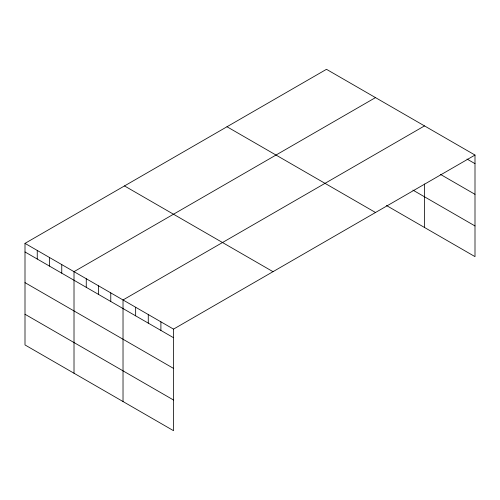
<?xml version="1.0" encoding="UTF-8"?>
<svg xmlns="http://www.w3.org/2000/svg" width="500" height="500" viewBox="0 0 500 500"><rect width="100%" height="100%" fill="white"/><g stroke="black" fill="none" stroke-linecap="round" stroke-linejoin="round"><path stroke-width="0.75" d="M25 243.369L173.519 329.119L173.519 430.688L25 344.944L25 243.369L326.481 69.312L475 155.056L475 256.631L386.456 205.512M375.494 97.606L74.013 271.663L74.013 373.237M424.5 125.906L123.025 299.962L123.025 401.538M173.519 329.119L475 155.056M467.025 159.05L475 163.65M440.45 174.387L475 194.331M412.894 190.094L475 225.95M226.994 126.75L375.513 212.5M124.488 185.931L273.006 271.675M25 251.962L173.519 337.706M25 282.644L173.519 368.394M25 314.256L173.519 400.006M424.5 184L424.5 227.475M160.9 321.825L160.9 330.419M148.275 314.538L148.275 323.131M135.65 307.25L135.65 315.844M110.769 292.887L110.769 301.481M98.519 285.812L98.519 294.406M86.263 278.738L86.263 287.331M61.756 264.594L61.756 273.181M49.506 257.519L49.506 266.106M37.25 250.444L37.25 259.031"/></g></svg>
